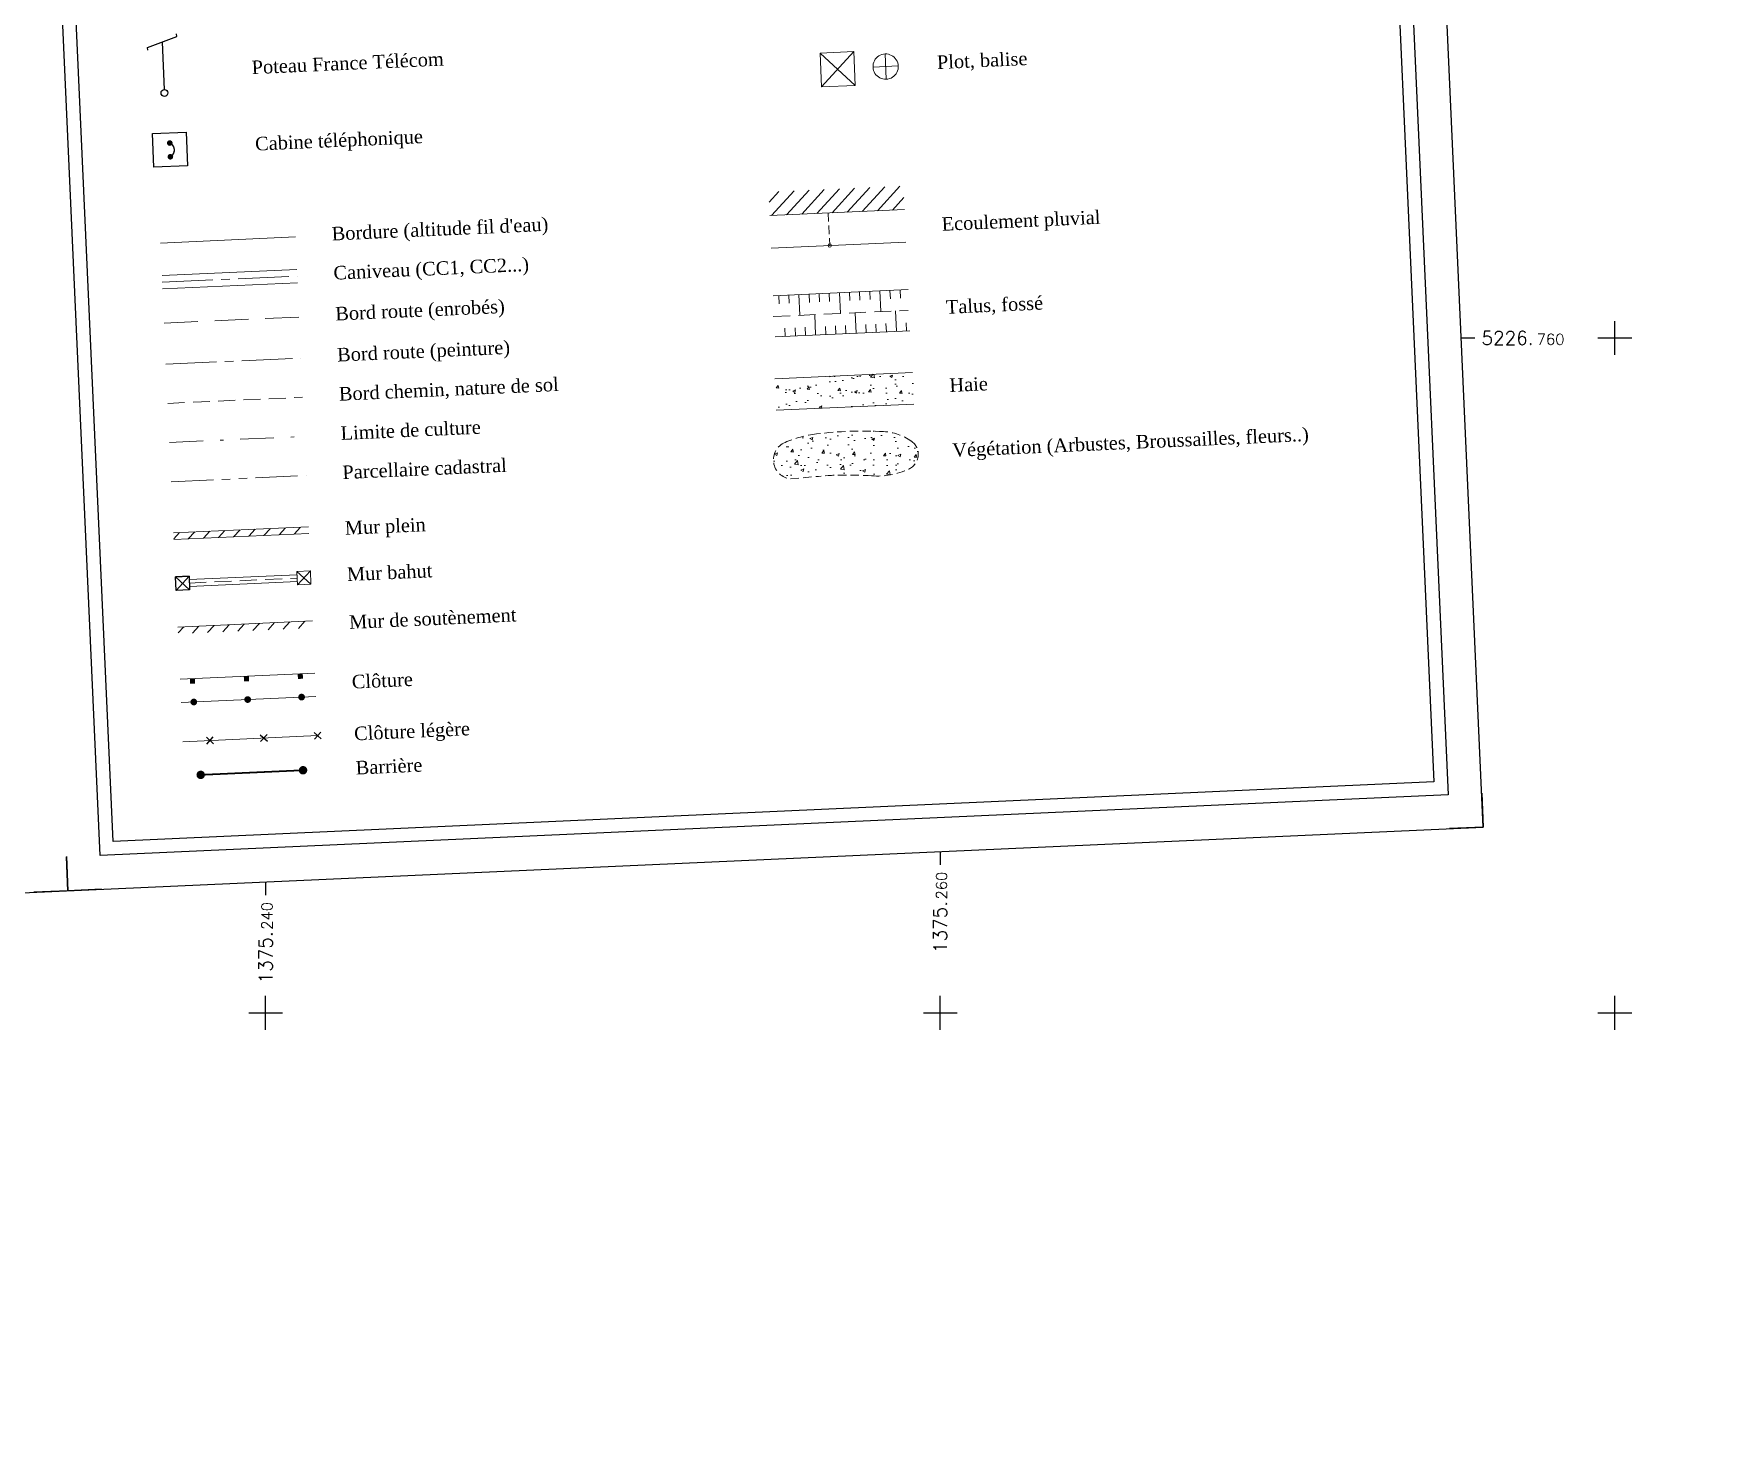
# Model space of a CAD drawing. Header units: metres. Extents: x 1373359 to 1376054, y 5226623 to 5228666.
# Drawn here: x 1375233.1 to 1375283.2, y 5226727.1 to 5226769 of the extents above; entities that cross this region are included whole.
import ezdxf
from ezdxf.enums import TextEntityAlignment as Align

# ---------------------------------------------------------------- set-up
doc = ezdxf.new("R2010")
doc.units = ezdxf.units.M
doc.header["$LTSCALE"] = 2
for name, pattern in [('AXES2', [1.125, 0.75, -0.125, 0.125, -0.125]), ('CACHE', [0.375, 0.25, -0.125]), ('CACHE2', [0.1875, 0.125, -0.0625]), ('FANTOME2', [1.25, 0.625, -0.125, 0.125, -0.125, 0.125, -0.125]), ('INTERROMPU', [0.75, 0.5, -0.25]), ('INTERROMPU2', [0.375, 0.25, -0.125]), ('TIRETPT', [1, 0.5, -0.25, 0, -0.25])]:
    doc.linetypes.add(name, pattern=pattern)
doc.layers.get('0').update_dxf_attribs({"color": 6})
doc.layers.add('FDP_L_CLOTLEG', color=7, linetype='Continuous', lineweight=9)
doc.layers.add('MEP_F_TEXCART', color=7, linetype='Continuous', lineweight=0)
for name, color, linetype in [('MEP_F_CADRE', 7, 'Continuous'), ('MEP_F_CARRO', 7, 'Continuous'), ('MEP_F_CART', 7, 'Continuous'), ('MEP_F_TEXCARRO', 7, 'Continuous')]:
    doc.layers.add(name, color=color, linetype=linetype)
doc.styles.get("Standard").update_dxf_attribs({"font": 'romans.shx'})
doc.styles.add('TNR', font='TIMES.TTF', dxfattribs={"width": 0.999})
doc.linetypes.add('ZIGZAG', pattern='A,0.0001,-0.2,[131,ltypeshp.shx,S=0.2,R=0,X=-0.2,Y=0],-0.4,[131,ltypeshp.shx,S=0.2,R=180,X=0.2,Y=0],-0.2', length=0.8001)
pattern_1 = [(52.5738, (1375085.21595, 5226675.75246), (0.9135832, -0.038709), [0.09525, -1.04775]), (357.5738, (1375085.21595, 5226675.7525), (-0.2189344, 0.9464064), [0.0762, -0.8382]), (103.0248, (1375085.2921, 5226675.7492), (0.6946523, 0.9076932), [0.08095, -0.89045]), (48.758, (1375085.2045, 5226676.0062), (1.363468, -0.149134), [0.142875, -1.571625]), (99.2094, (1375085.3182, 5226675.9938), (1.130269, 1.289184), [0.121425, -1.335675]), (353.7578, (1375085.2045, 5226676.0062), (1.130271, 1.289182), [0.1143, -1.2573]), (23.5738, (1375085.3343, 5226675.9485), (0.7802714, -0.4767696), [0.09525, -1.04775]), (328.5738, (1375085.3343, 5226675.9485), (0.2673426, 0.9338872), [0.0762, -0.8382]), (74.0252, (1375085.3993, 5226675.9087), (1.047612, 0.4571196), [0.08095, -0.89045]), (40.0738, (1375085.21595, 5226675.75246), (-0.00355775, 0.4230422), [0, -0.82804, 0, -0.8509, 0, -0.841375]), (10.0738, (1375085.21595, 5226675.75246), (0.3112677, 0.5154006), [0, -0.48514, 0, -0.80899, 0, -0.320675]), (330.0738, (1375084.93303, 5226675.73974), (0.67855534, 0.0018294), [0, -0.3175, 0, -0.9906, 0, -1.31445]), (320.0738, (1375084.80615, 5226675.73404), (0.7341897, 0.1602637), [0, -0.41275, 0, -0.65786, 0, -0.93345])]

# ---------------------------------------------------------------- blocks, each defined once
blk = doc.blocks.new('GeoRond')
at = {"const_width": 0.499}
blk.add_lwpolyline([(-0.2505, 0, 1), (0.2505, 0, 1)], format="xyb", close=True, dxfattribs=at)

msp = doc.modelspace()

# ---------------------------------------------------------------- hatches: boundary and pattern name
at = {"layer": 'MEP_F_TEXCART'}
h = msp.add_hatch(dxfattribs=at)
h.set_pattern_fill('ANSI31', color=256, scale=0.1, angle=2.5738, style=0)
h.set_pattern_definition([(47.5738, (1375085.21595, 5226675.75246), (-0.23436163, 0.2141982), [])])
h.paths.add_polyline_path([(1375258.91, 5226764.505), (1375254.914, 5226764.326), (1375254.945, 5226763.625), (1375258.941, 5226763.805)])
h = msp.add_hatch(dxfattribs=at)
h.set_pattern_fill('AR-CONC', color=3, scale=0.005, angle=2.5738, style=0)
h.set_pattern_definition(pattern_1)
h.paths.add_polyline_path([(1375255.097, 5226758.794), (1375255.139, 5226757.86), (1375259.218, 5226758.043), (1375259.176, 5226758.977)])
h = msp.add_hatch(dxfattribs=at)
h.set_pattern_fill('AR-CONC', color=3, scale=0.005, angle=2.5738, style=0)
h.set_pattern_definition(pattern_1)
h.paths.add_polyline_path([(1375257.966, 5226755.914, 0.126329), (1375259.067, 5226756.113, 0.578666), (1375259.143, 5226756.944, 0.141516), (1375258.321, 5226757.226, 0.042793), (1375256.33, 5226757.156, 0.070224), (1375255.401, 5226756.907, 0.774058), (1375255.562, 5226755.824), (1375256.387, 5226755.899, -0.04054)])
at = {"layer": 'MEP_F_TEXCART', "linetype": 'CACHE2'}
h = msp.add_hatch(dxfattribs=at)
h.set_pattern_fill('ANSI31', color=256, scale=0.1, angle=2.5738, style=0)
h.set_pattern_definition([(47.5738, (1375085.2193, 5226675.678), (-0.23436163, 0.2141982), [])])
h.paths.add_polyline_path([(1375241.268, 5226754.403), (1375237.272, 5226754.224), (1375237.281, 5226754.024), (1375241.277, 5226754.203)])
h = msp.add_hatch(dxfattribs=at)
h.set_pattern_fill('ANSI31', color=256, scale=0.1, angle=2.5738, style=0)
h.set_pattern_definition([(47.5738, (1375085.34468, 5226672.8886), (-0.23436163, 0.2141982), [])])
h.paths.add_polyline_path([(1375241.393, 5226751.614), (1375237.398, 5226751.434), (1375237.406, 5226751.234), (1375241.402, 5226751.414)])

# ---------------------------------------------------------------- linework, layer by layer
at = {"layer": 'FDP_L_CLOTLEG', "const_width": 0.05, "flags": 128}
msp.add_lwpolyline([(1375241.11, 5226747.189), (1375238.076, 5226747.052)], dxfattribs=at)
at = {"layer": 'MEP_F_CADRE', "flags": 128}
msp.add_lwpolyline([(1375193.192, 5226741.78), (1375276.098, 5226745.507), (1375273.475, 5226803.848), (1375440.307, 5226811.347), (1375448.219, 5226635.325), (1375198.471, 5226624.098), (1375193.182, 5226741.779)], dxfattribs=at)
at = {"layer": 'MEP_F_CARRO'}
for p, q in [((1375280, 5226759.5), (1375280, 5226760.5)), ((1375279.5, 5226760), (1375280.5, 5226760)), ((1375240, 5226739.5), (1375240, 5226740.5)), ((1375260, 5226739.5), (1375260, 5226740.5)), ((1375280, 5226739.5), (1375280, 5226740.5)), ((1375239.5, 5226740), (1375240.5, 5226740)), ((1375259.5, 5226740), (1375260.5, 5226740)), ((1375279.5, 5226740), (1375280.5, 5226740))]:
    msp.add_line(p, q, dxfattribs=at)
at = {"layer": 'MEP_F_CART', "color": 3}
msp.add_line((1375236.933, 5226768.771), (1375236.996, 5226767.361), dxfattribs=at)
at = {"layer": 'MEP_F_CART', "color": 3, "linetype": 'Continuous'}
for p, q in [((1375236.645, 5226766.058), (1375237.644, 5226766.102)), ((1375236.69, 5226765.059), (1375236.645, 5226766.058)), ((1375237.644, 5226766.102), (1375237.689, 5226765.103)), ((1375237.689, 5226765.103), (1375236.69, 5226765.059))]:
    msp.add_line(p, q, dxfattribs=at)
at = {"layer": 'MEP_F_CART'}
for p, q in [((1375237.331, 5226752.92), (1375237.73, 5226752.938)), ((1375237.73, 5226752.938), (1375237.331, 5226752.92)), ((1375237.349, 5226752.52), (1375237.331, 5226752.92)), ((1375237.331, 5226752.92), (1375237.748, 5226752.538)), ((1375237.349, 5226752.52), (1375237.73, 5226752.938)), ((1375237.73, 5226752.938), (1375237.748, 5226752.538)), ((1375237.748, 5226752.538), (1375237.349, 5226752.52))]:
    msp.add_line(p, q, dxfattribs=at)
at = {"layer": 'MEP_F_CART', "linetype": 'ByBlock', "lineweight": -2}
for p, q in [((1375238.245, 5226748.167), (1375238.454, 5226747.976)), ((1375238.254, 5226747.967), (1375238.445, 5226748.176))]:
    msp.add_line(p, q, dxfattribs=at)
at = {"layer": 'MEP_F_CART'}
for points in [[(1375232.517, 5226802.006), (1375272.476, 5226803.803), (1375275.054, 5226746.461), (1375235.094, 5226744.664)], [(1375232.934, 5226801.625), (1375272.095, 5226803.385), (1375274.636, 5226746.842), (1375235.476, 5226745.082)]]:
    msp.add_lwpolyline(points, close=True, dxfattribs=at)
at = {"layer": 'MEP_F_CART', "color": 3}
msp.add_lwpolyline([(1375236.504, 5226768.532), (1375236.501, 5226768.605), (1375237.364, 5226768.936), (1375237.361, 5226769.009)], dxfattribs=at)
at = {"layer": 'MEP_F_CART', "color": 3, "linetype": 'Continuous', "const_width": 0.0833}
for points in [[(1375237.117, 5226765.776, 1), (1375237.2, 5226765.779, 1)], [(1375237.135, 5226765.369, 1), (1375237.218, 5226765.373, 1)]]:
    msp.add_lwpolyline(points, format="xyb", close=True, dxfattribs=at)
at = {"layer": 'MEP_F_CART', "color": 3, "linetype": 'Continuous', "const_width": 0.0417}
msp.add_lwpolyline([(1375237.177, 5226765.371, 0.6095), (1375237.159, 5226765.778, 0.6095)], format="xyb", dxfattribs=at)
at = {"layer": 'MEP_F_CART', "const_width": 0.15}
msp.add_lwpolyline([(1375237.836, 5226749.754), (1375237.83, 5226749.904)], dxfattribs=at)
at = {"layer": 'MEP_F_CART', "const_width": 0.0998}
msp.add_lwpolyline([(1375237.821, 5226749.21, 1), (1375237.921, 5226749.215, 1)], format="xyb", close=True, dxfattribs=at)
at = {"layer": 'MEP_F_CART'}
for points in [[(1375276.053, 5226746.506), (1375276.098, 5226745.507), (1375275.099, 5226745.462)], [(1375235.139, 5226743.665), (1375234.14, 5226743.62), (1375234.095, 5226744.619)]]:
    msp.add_lwpolyline(points, dxfattribs=at)
at = {"layer": 'MEP_F_CART', "color": 7}
msp.add_lwpolyline([(1375234.095, 5226744.63), (1375234.14, 5226743.62), (1375233.13, 5226743.575)], dxfattribs=at)
at = {"layer": 'MEP_F_CART', "color": 3}
msp.add_circle((1375237, 5226767.261), 0.1, dxfattribs=at)
at = {"layer": 'MEP_F_TEXCARRO'}
for p, q in [((1375275.446, 5226760), (1375275.846, 5226760)), ((1375260, 5226744.783), (1375260, 5226744.383)), ((1375240, 5226743.884), (1375240, 5226743.484))]:
    msp.add_line(p, q, dxfattribs=at)
at = {"layer": 'MEP_F_TEXCART'}
for p, q in [((1375256.438, 5226768.441), (1375257.437, 5226768.486)), ((1375257.437, 5226768.486), (1375256.438, 5226768.441)), ((1375256.483, 5226767.442), (1375256.438, 5226768.441)), ((1375256.438, 5226768.441), (1375257.482, 5226767.487)), ((1375256.483, 5226767.442), (1375257.437, 5226768.486)), ((1375257.437, 5226768.486), (1375257.482, 5226767.487)), ((1375257.482, 5226767.487), (1375256.483, 5226767.442)), ((1375256.412, 5226761.314), (1375256.423, 5226761.069)), ((1375256.711, 5226761.328), (1375256.722, 5226761.082)), ((1375257.011, 5226761.341), (1375257.039, 5226760.727)), ((1375257.311, 5226761.355), (1375257.322, 5226761.109)), ((1375257.61, 5226761.368), (1375257.621, 5226761.122)), ((1375257.91, 5226761.382), (1375257.921, 5226761.136)), ((1375258.21, 5226761.395), (1375258.237, 5226760.781)), ((1375258.51, 5226761.409), (1375258.521, 5226761.163)), ((1375258.809, 5226761.422), (1375258.82, 5226761.176)), ((1375255.213, 5226761.26), (1375255.224, 5226761.015)), ((1375255.513, 5226761.274), (1375255.524, 5226761.028)), ((1375255.812, 5226761.287), (1375255.84, 5226760.673)), ((1375256.112, 5226761.301), (1375256.123, 5226761.055)), ((1375256.006, 5226760.076), (1375255.995, 5226760.317)), ((1375256.305, 5226760.09), (1375256.278, 5226760.693)), ((1375256.605, 5226760.103), (1375256.594, 5226760.344)), ((1375256.905, 5226760.117), (1375256.894, 5226760.358)), ((1375257.204, 5226760.13), (1375257.194, 5226760.371)), ((1375257.504, 5226760.143), (1375257.477, 5226760.746)), ((1375257.804, 5226760.157), (1375257.793, 5226760.398)), ((1375258.103, 5226760.17), (1375258.093, 5226760.412)), ((1375258.403, 5226760.184), (1375258.392, 5226760.425)), ((1375258.703, 5226760.197), (1375258.676, 5226760.8)), ((1375259.003, 5226760.211), (1375258.992, 5226760.452)), ((1375255.406, 5226760.049), (1375255.395, 5226760.29)), ((1375255.706, 5226760.063), (1375255.695, 5226760.304)), ((1375240.927, 5226753.082), (1375241.327, 5226753.1)), ((1375241.327, 5226753.1), (1375240.927, 5226753.082)), ((1375240.945, 5226752.682), (1375240.927, 5226753.082)), ((1375240.927, 5226753.082), (1375241.345, 5226752.7)), ((1375240.945, 5226752.682), (1375241.327, 5226753.1)), ((1375241.327, 5226753.1), (1375241.345, 5226752.7)), ((1375241.345, 5226752.7), (1375240.945, 5226752.682))]:
    msp.add_line(p, q, dxfattribs=at)
at = {"layer": 'MEP_F_TEXCART', "linetype": 'ByBlock', "lineweight": -2}
for p, q in [((1375241.442, 5226748.31), (1375241.651, 5226748.119)), ((1375241.451, 5226748.111), (1375241.642, 5226748.319)), ((1375239.843, 5226748.238), (1375240.052, 5226748.048)), ((1375239.852, 5226748.039), (1375240.043, 5226748.247))]:
    msp.add_line(p, q, dxfattribs=at)
at = {"layer": 'MEP_F_TEXCART', "color": 0}
for points, format in [([(1375258.365, 5226768.418, -1.000317), (1375258.399, 5226767.669, -1.000317), (1375258.365, 5226768.418), (1375258.399, 5226767.669)], "xyb"), ([(1375256.772, 5226762.725, 0, 0, 0), (1375257.29, 5226762.54, 0.15, 0, 0), (1375257.525, 5226762.455, 0, 0, 0)], "xyseb")]:
    msp.add_lwpolyline(points, format=format, dxfattribs=at)
msp.add_lwpolyline([(1375258.757, 5226768.061), (1375258.008, 5226768.027)], dxfattribs=at)
at = {"layer": 'MEP_F_TEXCART'}
for points in [[(1375254.945, 5226763.625), (1375258.941, 5226763.805)], [(1375236.886, 5226762.814), (1375240.882, 5226762.993)], [(1375254.988, 5226762.663), (1375258.984, 5226762.843)], [(1375236.929, 5226761.852), (1375240.925, 5226762.031)], [(1375236.947, 5226761.452), (1375240.943, 5226761.632)], [(1375255.052, 5226761.253), (1375259.048, 5226761.433)], [(1375255.106, 5226760.036), (1375259.102, 5226760.215)], [(1375237.272, 5226754.224), (1375241.268, 5226754.403)], [(1375237.281, 5226754.024), (1375241.277, 5226754.203)], [(1375237.735, 5226752.838), (1375240.932, 5226752.982)], [(1375237.744, 5226752.638), (1375240.941, 5226752.782)], [(1375237.398, 5226751.434), (1375241.393, 5226751.614)], [(1375237.467, 5226749.889), (1375241.463, 5226750.068)], [(1375237.498, 5226749.196), (1375241.494, 5226749.376)], [(1375237.55, 5226748.035), (1375241.546, 5226748.215)]]:
    msp.add_lwpolyline(points, dxfattribs=at)
at = {"layer": 'MEP_F_TEXCART', "linetype": 'CACHE2'}
msp.add_lwpolyline([(1375256.681, 5226763.704), (1375256.725, 5226762.741)], dxfattribs=at)
at = {"layer": 'MEP_F_TEXCART', "linetype": 'AXES2'}
for points in [[(1375236.938, 5226761.652), (1375240.934, 5226761.831)], [(1375237.047, 5226759.224), (1375241.043, 5226759.404)]]:
    msp.add_lwpolyline(points, dxfattribs=at)
at = {"layer": 'MEP_F_TEXCART', "color": 4, "linetype": 'CACHE'}
msp.add_lwpolyline([(1375255.05, 5226760.637), (1375259.046, 5226760.817)], dxfattribs=at)
at = {"layer": 'MEP_F_TEXCART', "linetype": 'INTERROMPU'}
msp.add_lwpolyline([(1375236.993, 5226760.441), (1375240.989, 5226760.621)], dxfattribs=at)
at = {"layer": 'MEP_F_TEXCART', "color": 3, "linetype": 'ZIGZAG', "ltscale": 0.2}
for points in [[(1375255.097, 5226758.794), (1375259.176, 5226758.977)], [(1375255.139, 5226757.86), (1375259.218, 5226758.043)]]:
    msp.add_lwpolyline(points, dxfattribs=at)
at = {"layer": 'MEP_F_TEXCART', "linetype": 'INTERROMPU2'}
for points in [[(1375237.1, 5226758.063), (1375241.095, 5226758.243)], [(1375237.739, 5226752.738), (1375240.936, 5226752.882)]]:
    msp.add_lwpolyline(points, dxfattribs=at)
at = {"layer": 'MEP_F_TEXCART', "color": 3, "linetype": 'TIRETPT'}
msp.add_lwpolyline([(1375237.152, 5226756.902), (1375241.148, 5226757.082)], dxfattribs=at)
at = {"layer": 'MEP_F_TEXCART', "color": 3, "linetype": 'CACHE2'}
msp.add_lwpolyline([(1375255.562, 5226755.824), (1375256.387, 5226755.899, -0.04054), (1375257.966, 5226755.914, 0.126329), (1375259.067, 5226756.113, 0.578666), (1375259.143, 5226756.944, 0.141518), (1375258.321, 5226757.226, 0.042793), (1375256.33, 5226757.156, 0.070224), (1375255.401, 5226756.907, 0.774058), (1375255.562, 5226755.824, -0.130521)], format="xyb", dxfattribs=at)
at = {"layer": 'MEP_F_TEXCART', "color": 1, "linetype": 'FANTOME2'}
msp.add_lwpolyline([(1375237.204, 5226755.741), (1375241.2, 5226755.921)], dxfattribs=at)
at = {"layer": 'MEP_F_TEXCART', "const_width": 0.15}
for points in [[(1375239.435, 5226749.826), (1375239.428, 5226749.976)], [(1375241.033, 5226749.898), (1375241.027, 5226750.048)]]:
    msp.add_lwpolyline(points, dxfattribs=at)
at = {"layer": 'MEP_F_TEXCART', "const_width": 0.0998}
for points in [[(1375239.419, 5226749.282, 1), (1375239.519, 5226749.287, 1)], [(1375241.017, 5226749.354, 1), (1375241.117, 5226749.359, 1)]]:
    msp.add_lwpolyline(points, format="xyb", close=True, dxfattribs=at)
at = {"layer": 'MEP_F_TEXCART', "color": 0}
msp.add_circle((1375256.725, 5226762.741), 0.05, dxfattribs=at)

# ---------------------------------------------------------------- block references
at = {"layer": 'FDP_L_CLOTLEG', "xscale": 0.2500000000032323, "yscale": 0.2500000000004259, "zscale": 0.25, "rotation": 182.573795452114}
for p in [(1375241.11, 5226747.189), (1375238.076, 5226747.052)]:
    msp.add_blockref('GeoRond', p, dxfattribs=at)

# ---------------------------------------------------------------- texts
at = {"layer": 'MEP_F_TEXCARRO'}
for s, height, p in [('5226.', 0.4, (1375276.046, 5226759.8)), ('760', 0.32, (1375277.684, 5226759.8))]:
    msp.add_text(s, height=height, dxfattribs=at).set_placement(p)
for s, height, p in [('260', 0.32, (1375260.2, 5226744.183)), ('240', 0.32, (1375240.2, 5226743.284)), ('1375.', 0.4, (1375260.2, 5226743.314)), ('1375.', 0.4, (1375240.2, 5226742.415))]:
    msp.add_text(s, height=height, rotation=90, dxfattribs=at).set_placement(p, align=Align.RIGHT)
at = {"layer": 'MEP_F_TEXCART', "style": 'TNR', "width": 0.999}
for s, p in [('Poteau France Télécom', (1375239.596, 5226767.819)), ('Plot, balise', (1375259.912, 5226767.969)), ('Cabine téléphonique', (1375239.698, 5226765.552)), ("Bordure (altitude fil d'eau)", (1375241.968, 5226762.889)), ('Ecoulement pluvial', (1375260.051, 5226763.175)), ('Caniveau (CC1, CC2...)', (1375242.021, 5226761.727)), ('Bord route (enrobés)', (1375242.075, 5226760.517)), ('Talus, fossé', (1375260.176, 5226760.715)), ('Bord route (peinture)', (1375242.13, 5226759.3)), ('Bord chemin, nature de sol', (1375242.182, 5226758.139)), ('Haie', (1375260.281, 5226758.399)), ('Limite de culture', (1375242.234, 5226756.978)), ('Végétation (Arbustes, Broussailles, fleurs..)', (1375260.367, 5226756.475)), ('Parcellaire cadastral', (1375242.286, 5226755.817)), ('Mur plein', (1375242.36, 5226754.167)), ('Mur bahut', (1375242.422, 5226752.796)), ('Mur de soutènement', (1375242.486, 5226751.377)), ('Clôture ', (1375242.565, 5226749.609)), ('Clôture légère', (1375242.634, 5226748.074)), ('Barrière', (1375242.68, 5226747.062))]:
    msp.add_text(s, height=0.4, rotation=2.5738, dxfattribs=at).set_placement(p)

doc.saveas('drawing.dxf')
